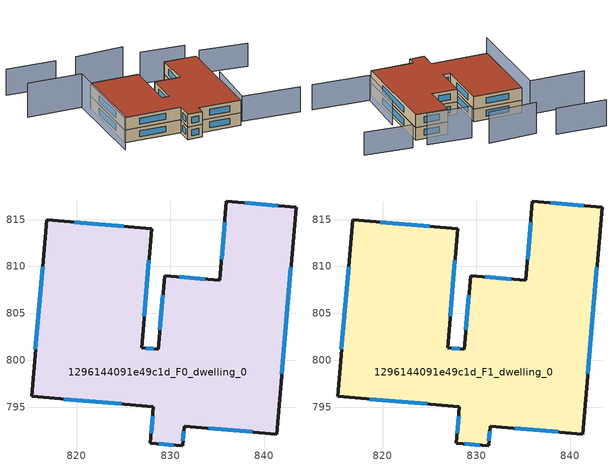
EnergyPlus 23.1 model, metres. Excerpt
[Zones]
1296144091e49c1d_F0_dwelling_0
 floor ground (EU_floor_Construction): 843.41,816.33 841.35,792.12 831.49,792.95 831.31,790.86 827.87,791.15 828.2,795.04 815.19,796.15 816.79,814.98 828.01,814.03 826.93,801.32 828.72,801.17 829.39,809.02 835.27,808.52 835.99,816.96 z0
 wall outside (EU_wall_Construction): 831.31,790.86 831.49,792.95 841.35,792.12 843.41,816.33 835.99,816.96 835.27,808.52 829.39,809.02 828.72,801.17 826.93,801.32 828.01,814.03 816.79,814.98 815.19,796.15 828.2,795.04 827.87,791.15 831.31,790.86 z0:3
 window (EU_Window_Construction): 831.36,791.42 831.44,792.4 / 828.78,791.08 830.39,790.94 / 828.11,794.01 827.96,792.19 / 818.65,795.85 824.74,795.33 / 816.37,809.98 815.62,801.15 / 825.03,814.28 819.78,814.73 / 827.22,804.7 827.73,810.65 / 828.25,801.21 827.41,801.28 / 829.21,806.93 828.9,803.26 / 833.71,808.65 830.95,808.89 / 835.8,814.72 835.46,810.76 / 841.44,816.5 837.96,816.8 / 841.9,798.55 842.86,809.9 / 834.11,792.73 838.73,792.34 z0.8:2.2
1296144091e49c1d_F1_dwelling_0
 floor to 1296144091e49c1d_F0_dwelling_0 (EU_floor_Construction): 843.41,816.33 841.35,792.12 831.49,792.95 831.31,790.86 827.87,791.15 828.2,795.04 815.19,796.15 816.79,814.98 828.01,814.03 826.93,801.32 828.72,801.17 829.39,809.02 835.27,808.52 835.99,816.96 z3
 wall outside (EU_wall_Construction): 831.31,790.86 831.49,792.95 841.35,792.12 843.41,816.33 835.99,816.96 835.27,808.52 829.39,809.02 828.72,801.17 826.93,801.32 828.01,814.03 816.79,814.98 815.19,796.15 828.2,795.04 827.87,791.15 831.31,790.86 z3:6
 window (EU_Window_Construction): 831.36,791.42 831.44,792.4 / 828.78,791.08 830.39,790.94 / 828.11,794.01 827.96,792.19 / 818.65,795.85 824.74,795.33 / 816.37,809.98 815.62,801.15 / 825.03,814.28 819.78,814.73 / 827.22,804.7 827.73,810.65 / 828.25,801.21 827.41,801.28 / 829.21,806.93 828.9,803.26 / 833.71,808.65 830.95,808.89 / 835.8,814.72 835.46,810.76 / 841.44,816.5 837.96,816.8 / 841.9,798.55 842.86,809.9 / 834.11,792.73 838.73,792.34 z3.8:5.2
 roof outside (EU_roof_Construction): 841.35,792.12 843.41,816.33 835.99,816.96 835.27,808.52 829.39,809.02 828.72,801.17 826.93,801.32 828.01,814.03 816.79,814.98 815.19,796.15 828.2,795.04 827.87,791.15 831.31,790.86 831.49,792.95 z6
shading: 855.85,792.19 842.6,793.89 / 842.6,793.89 844.31,807.18 z0:5.9; 802.9,817.47 815.47,816.44 / 815.47,816.44 813.54,792.96 z0:8; 856.76,817.81 845.84,819.48 z0:5.5; 842.29,819.55 832.18,820.89 z0:7.5; 830.27,825.23 818.95,825.63 z0:7.4; 815.38,828.02 803.91,829.38 z0:6.2
[Building]
EU S2 Campaign: North Axis=0; Terrain=City; Solar Distribution=FullExterior
[Site:Location]
Cape.Town.Intl.AP: Latitude=-33.965; Longitude=18.602; Time Zone=2; Elevation=46
[SizingPeriod:WeatherFileDays]
AnnualSizingPeriod: Begin Month=1; Begin Day of Month=1; End Month=12; End Day of Month=31; Day of Week for Start Day=Monday; Use Weather File Daylight Saving Period=No; Use Weather File Rain and Snow Indicators=No
[MATERIAL]
EU_InternalMass_Material: Roughness=MediumRough; Thickness=0.1; Conductivity=1; Density=1800; Specific Heat=900; Thermal Absorptance=0.9; Solar Absorptance=0.7; Visible Absorptance=0.7
[MATERIAL:NOMASS] Roughness=MediumRough; Thermal Absorptance=0.9; Solar Absorptance=0.7; Visible Absorptance=0.7
Name | Thermal Resistance
EU_wall_NoMass | 0.49467
EU_roof_NoMass | 0.448442
EU_floor_NoMass | 1.33616
[WINDOWMATERIAL:SIMPLEGLAZINGSYSTEM]
EU_Window_SimpleGlazing: UFactor=4.49049; Solar Heat Gain Coefficient=0.75; Visible Transmittance=0.75
[CONSTRUCTION]
EU_wall_Construction: EU_wall_NoMass
EU_roof_Construction: EU_roof_NoMass
EU_floor_Construction: EU_floor_NoMass
EU_Window_Construction: EU_Window_SimpleGlazing
EU_InternalMass_Construction: EU_InternalMass_Material
[ZONE] Type=1; Multiplier=1; Ceiling Height=autocalculate; Volume=1516.92; Floor Area=autocalculate; Part of Total Floor Area=Yes
1296144091e49c1d_F0_dwelling_0; 1296144091e49c1d_F1_dwelling_0
[INTERNALMASS] Construction=EU_InternalMass_Construction; Surface Area=505.639
Name | Zone or ZoneList
1296144091e49c1d_F0_dwelling_0_EU_InternalMass | 1296144091e49c1d_F0_dwelling_0
1296144091e49c1d_F1_dwelling_0_EU_InternalMass | 1296144091e49c1d_F1_dwelling_0
[OTHEREQUIPMENT] Fuel Type=Electricity; Design Level Calculation Method=Watts/Area; Power per Zone Floor Area=1; Fraction Latent=0; Fraction Radiant=0; Fraction Lost=0; Carbon Dioxide Generation Rate=0; EndUse Subcategory=EU_Step8_InternalGains
Name | Zone or ZoneList or Space or SpaceList | Schedule
EU_Step8_InternalGain_1296144091e49c1d_F0_dwelling_0_f000 | 1296144091e49c1d_F0_dwelling_0 | EU_Step8_GainSchedule_1296144091e49c1d_F0_dwelling_0_f000
EU_Step8_InternalGain_1296144091e49c1d_F1_dwelling_0_f000 | 1296144091e49c1d_F1_dwelling_0 | EU_Step8_GainSchedule_1296144091e49c1d_F1_dwelling_0_f000
[ZONEVENTILATION:DESIGNFLOWRATE] Schedule=EU_AlwaysOn; Design Flow Rate Calculation Method=AirChanges/Hour; Air Changes per Hour=0.665257; Ventilation Type=Natural; Fan Pressure Rise=0; Fan Total Efficiency=1; Constant Term Coefficient=1; Temperature Term Coefficient=0; Velocity Term Coefficient=0; Velocity Squared Term Coefficient=0; Minimum Indoor Temperature=-100; Maximum Indoor Temperature=100; Delta Temperature=-100; Minimum Outdoor Temperature=-100; Maximum Outdoor Temperature=100; Maximum Wind Speed=40
Name | Zone or ZoneList or Space or SpaceList
EU_ConstantAir_1296144091e49c1d_F0_dwelling_0 | 1296144091e49c1d_F0_dwelling_0
EU_ConstantAir_1296144091e49c1d_F1_dwelling_0 | 1296144091e49c1d_F1_dwelling_0
[HVACTEMPLATE:THERMOSTAT] Constant Heating Setpoint=20; Constant Cooling Setpoint=50
EU_HeatOnly_1296144091e49c1d_F0_dwelling_0; EU_HeatOnly_1296144091e49c1d_F1_dwelling_0
[HVACTEMPLATE:ZONE:IDEALLOADSAIRSYSTEM] System Availability Schedule=EU_AlwaysOn; Maximum Heating Supply Air Temperature=50; Minimum Cooling Supply Air Temperature=13; Maximum Heating Supply Air Humidity Ratio=0.0156; Minimum Cooling Supply Air Humidity Ratio=0.0077; Heating Limit=NoLimit; Cooling Limit=NoLimit; Heating Availability Schedule=EU_AlwaysOn; Cooling Availability Schedule=EU_CoolingOff; Dehumidification Control Type=ConstantSensibleHeatRatio; Cooling Sensible Heat Ratio=0.7; Dehumidification Setpoint=60; Humidification Control Type=None; Humidification Setpoint=30; Outdoor Air Method=None; Outdoor Air Flow Rate per Person=0.00944; Outdoor Air Flow Rate per Zone Floor Area=0; Outdoor Air Flow Rate per Zone=0; Demand Controlled Ventilation Type=None; Outdoor Air Economizer Type=NoEconomizer; Heat Recovery Type=None; Sensible Heat Recovery Effectiveness=0.7; Latent Heat Recovery Effectiveness=0.65
Name | Template Thermostat
1296144091e49c1d_F0_dwelling_0 | EU_HeatOnly_1296144091e49c1d_F0_dwelling_0
1296144091e49c1d_F1_dwelling_0 | EU_HeatOnly_1296144091e49c1d_F1_dwelling_0
[SIZING:ZONE] Zone Cooling Design Supply Air Temperature Input Method=SupplyAirTemperature; Zone Cooling Design Supply Air Temperature=13; Zone Heating Design Supply Air Temperature Input Method=SupplyAirTemperature; Zone Heating Design Supply Air Temperature=50; Zone Cooling Design Supply Air Humidity Ratio=0.008; Zone Heating Design Supply Air Humidity Ratio=0.008; Cooling Design Air Flow Method=DesignDay; Cooling Design Air Flow Rate=0; Cooling Minimum Air Flow per Zone Floor Area=0.000762; Cooling Minimum Air Flow=0; Cooling Minimum Air Flow Fraction=0.2; Heating Design Air Flow Method=DesignDay; Heating Design Air Flow Rate=0; Heating Maximum Air Flow per Zone Floor Area=0.002032; Heating Maximum Air Flow=0.141576; Heating Maximum Air Flow Fraction=0.3; Account for Dedicated Outdoor Air System=No; Dedicated Outdoor Air System Control Strategy=NeutralSupplyAir; Dedicated Outdoor Air Low Setpoint Temperature for Design=autosize; Dedicated Outdoor Air High Setpoint Temperature for Design=autosize; Zone Load Sizing Method=Sensible Load Only No Latent Load; Zone Latent Cooling Design Supply Air Humidity Ratio Input Method=HumidityRatioDifference; Zone Cooling Design Supply Air Humidity Ratio Difference=0.005; Zone Latent Heating Design Supply Air Humidity Ratio Input Method=HumidityRatioDifference; Zone Humidification Design Supply Air Humidity Ratio Difference=0.005
1296144091e49c1d_F0_dwelling_0; 1296144091e49c1d_F1_dwelling_0
[SCHEDULE:CONSTANT]
Name | Hourly Value
EU_AlwaysOn | 1
EU_CoolingOff | 0
[SCHEDULE:FILE] Column Number=1; Rows to Skip at Top=0; Number of Hours of Data=8760; Column Separator=Comma; Interpolate to Timestep=No; Minutes per Item=60; Adjust Schedule for Daylight Savings=Yes
Name | File
EU_Step8_GainSchedule_1296144091e49c1d_F0_dwelling_0_f000 | ../../schedules/1296144091e49c1d/1296144091e49c1d_F0_dwelling_0_f000_gain.csv
EU_Step8_GainSchedule_1296144091e49c1d_F1_dwelling_0_f000 | ../../schedules/1296144091e49c1d/1296144091e49c1d_F1_dwelling_0_f000_gain.csv
